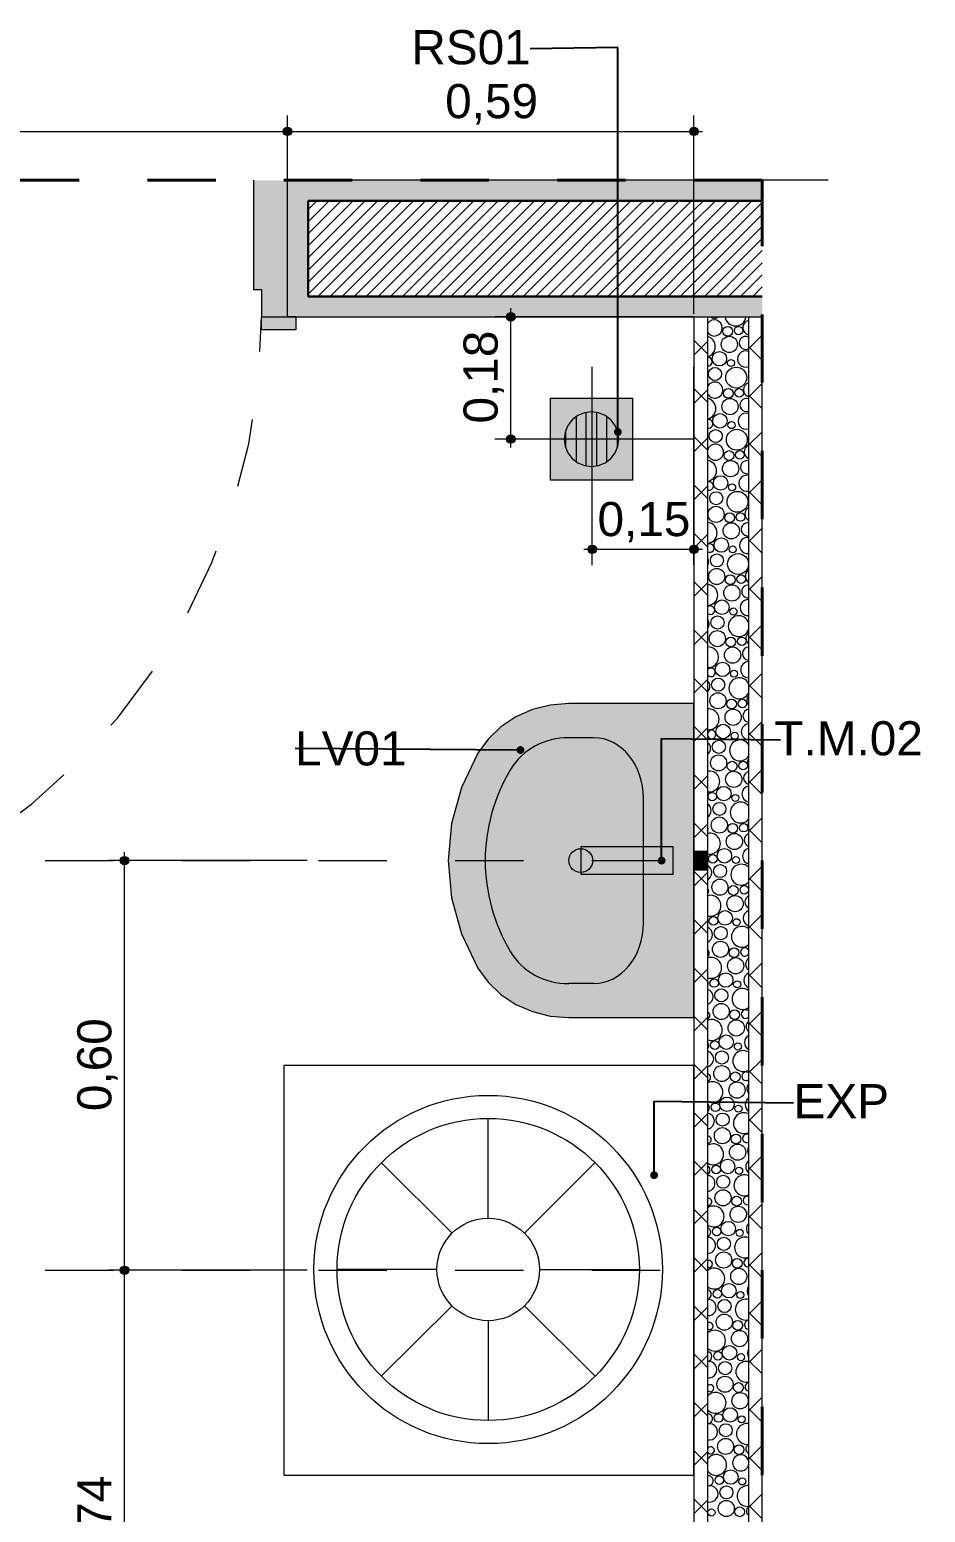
# Model space of a CAD drawing. Header units: metres. Extents: x -1.9 to 95.3, y -2.2 to 2.5.
# Drawn here: x 78.063 to 79.374, y 0.161 to 2.332 of the extents above; entities that cross this region are included whole.
import ezdxf

# ---------------------------------------------------------------- set-up
doc = ezdxf.new("R2010")
doc.units = ezdxf.units.M
doc.header["$MEASUREMENT"] = 0
doc.linetypes.add('Dashed', pattern=[0.035, 0.0225, -0.0125])
for name, color, linetype, lineweight in [('0_Caneta_No__1', 7, 'Continuous', 40), ('NOTAS-DETALHAMENTO.EXEC_Caneta_No__1', 7, 'Continuous', 40), ('NOTAS-DETALHAMENTO.EXEC_Caneta_No__241', 7, 'Continuous', 13), ('PAREDE CONSTRUIR_Caneta_No__241', 7, 'Continuous', 13), ('PAREDE CONSTRUIR_Caneta_No__255', 255, 'Continuous', 0), ('PAREDE CONSTRUIR_Caneta_No__3', 7, 'Continuous', 30), ('PAREDE CONSTRUIR_Caneta_No__83', 84, 'Continuous', 0), ('PAREDE CONSTRUIR_Caneta_No__91', 255, 'Continuous', 0)]:
    doc.layers.add(name, color=color, linetype=linetype, lineweight=lineweight)
for name, color, linetype, lineweight, true_color in [('0_Caneta_No__167', 7, 'Continuous', 0, 0x0035d5), ('0_Caneta_No__25', 7, 'Continuous', 13, 0x982312), ('EIXO HIDRÁULICO - Executivo.EXEC_Caneta_No__167', 7, 'Continuous', 0, 0x0035d5), ('LOUCAS-METAIS.ARQ_Caneta_No__13', 7, 'Continuous', 0, 0xaaaaaa), ('LOUCAS-METAIS.ARQ_Caneta_No__18', 7, 'Continuous', 0, 0xdfdfdf), ('LOUCAS-METAIS.ARQ_Caneta_No__96', 7, 'Continuous', 0, 0xb6b6b6), ('PAREDE CONSTRUIR_Caneta_No__9', 7, 'Continuous', 9, 0x020202), ('PAREDE CONSTRUIR_Caneta_No__96', 7, 'Continuous', 0, 0xb6b6b6), ('PAREDE CONSTRUIR_Caneta_No__97', 7, 'Continuous', 13, 0x6b6b6b), ('RALO_Caneta_No__19', 7, 'Continuous', 0, 0xe9e9e9), ('RALO_Caneta_No__96', 7, 'Continuous', 0, 0xb6b6b6)]:
    doc.layers.add(name, color=color, linetype=linetype, lineweight=lineweight, true_color=true_color)
doc.styles.add('GENERATED_STYLE_1', font='arial.ttf')
doc.dimstyles.new('GENERATED_STYLE__1', dxfattribs={"dimtxt": 0.05, "dimasz": 0.02375, "dimexe": 0.18, "dimexo": 0.267183, "dimgap": 0, "dimtad": 1, "dimtih": 1, "dimtoh": 1, "dimzin": 0, "dimdsep": 46, "dimtxsty": 'GENERATED_STYLE_1', "dimblk": 'ARROWHEAD_11', "dimblk1": 'ARROWHEAD_11', "dimblk2": 'ARROWHEAD_11', "dimcen": 0.09, "dimclrd": 256, "dimclre": 256, "dimclrt": 256, "dimadec": 0, "dimazin": 0, "dimtfac": 1, "dimtdec": 4, "dimtmove": 0, "dimatfit": 3, "dimfxl": 0, "dimtolj": 1, "dimtzin": 0, "dimarcsym": 0})
doc.dimstyles.new('GENERATED_STYLE__2', dxfattribs={"dimtxt": 0.05, "dimasz": 0.02375, "dimexe": 0.18, "dimexo": 0.267183, "dimgap": 0, "dimtad": 1, "dimzin": 0, "dimdsep": 46, "dimtxsty": 'GENERATED_STYLE_1', "dimblk": 'ARROWHEAD_11', "dimblk1": 'ARROWHEAD_11', "dimblk2": 'ARROWHEAD_11', "dimcen": 0.09, "dimclrd": 256, "dimclre": 256, "dimclrt": 256, "dimadec": 0, "dimazin": 0, "dimtfac": 1, "dimtdec": 4, "dimtmove": 0, "dimatfit": 3, "dimfxl": 0, "dimtolj": 1, "dimtzin": 0, "dimarcsym": 0})
doc.dimstyles.new('GENERATED_STYLE__3', dxfattribs={"dimtxt": 0.05, "dimasz": 0.02375, "dimexe": 0.18, "dimexo": 0.267183, "dimgap": 0, "dimtad": 1, "dimzin": 0, "dimdsep": 46, "dimtxsty": 'GENERATED_STYLE_1', "dimblk": 'ARROWHEAD_11', "dimblk1": 'ARROWHEAD_11', "dimblk2": 'ARROWHEAD_11', "dimcen": 0.09, "dimclrd": 256, "dimclre": 256, "dimclrt": 256, "dimadec": 0, "dimazin": 0, "dimtfac": 1, "dimtdec": 4, "dimtmove": 0, "dimatfit": 3, "dimfxl": 0, "dimtolj": 1, "dimtzin": 0, "dimarcsym": 0})
doc.dimstyles.new('GENERATED_STYLE__6', dxfattribs={"dimtxt": 0.18, "dimasz": 0.0228, "dimexe": 0.18, "dimexo": 0.0625, "dimgap": 0, "dimtad": 0, "dimtih": 1, "dimtoh": 1, "dimdec": 4, "dimzin": 0, "dimdsep": 46, "dimcen": 0.09, "dimadec": 0, "dimazin": 0, "dimtfac": 1, "dimtdec": 4, "dimtmove": 0, "dimatfit": 3, "dimldrblk": 'ARROWHEAD_11', "dimfxl": 0, "dimtolj": 1, "dimtzin": 0, "dimarcsym": 0})
pattern_1 = [(45, (78.1621, 0.06339), (-0.0353553, 0.0353553), []), (135, (78.1621, 0.06339), (0.0353553, 0.0353553), [])]
pattern_2 = [(45, (78.162099, 0.063391), (-0.008838835, 0.008838835), [])]

# ---------------------------------------------------------------- blocks, each defined once
blk = doc.blocks.new('*X272', base_point=(78.1621, 0.0634))
at = {"layer": 'PAREDE CONSTRUIR_Caneta_No__96', "color": 253, "linetype": 'Continuous', "lineweight": 0, "true_color": 0xb6b6b6}
for centre, radius in [((79.0844, 1.8905), 0.00715), ((79.1004, 1.8914), 0.00627), ((79.0868, 1.8712), 0.0119), ((79.0722, 1.8503), 0.0106), ((79.0891, 1.844), 0.00517), ((79.0658, 1.8279), 0.00959), ((79.0969, 1.8226), 0.0153), ((79.0853, 1.7995), 0.00715), ((79.1013, 1.8004), 0.00627), ((79.0878, 1.7802), 0.0119), ((79.0731, 1.7593), 0.0106), ((79.0668, 1.7369), 0.00959), ((79.0978, 1.7316), 0.0153), ((79.09, 1.753), 0.00517), ((79.0863, 1.7085), 0.00715), ((79.1022, 1.7094), 0.00627), ((79.0887, 1.6892), 0.0119), ((79.0741, 1.6683), 0.0106), ((79.0677, 1.6459), 0.00959), ((79.0987, 1.6406), 0.0153), ((79.0909, 1.662), 0.00517), ((79.0674, 1.6223), 0.0118), ((79.0896, 1.5982), 0.0119), ((79.0872, 1.6175), 0.00715), ((79.1032, 1.6184), 0.00627), ((79.075, 1.5773), 0.0106), ((79.0686, 1.5549), 0.00959), ((79.0996, 1.5496), 0.0153), ((79.0918, 1.571), 0.00517), ((79.0684, 1.5313), 0.0118), ((79.0881, 1.5265), 0.00715), ((79.1041, 1.5274), 0.00627), ((79.0905, 1.5072), 0.0119), ((79.0759, 1.4863), 0.0106), ((79.0928, 1.48), 0.00517), ((79.0695, 1.4639), 0.00959), ((79.0693, 1.4403), 0.0118), ((79.089, 1.4355), 0.00715), ((79.105, 1.4364), 0.00627), ((79.0915, 1.4162), 0.0119), ((79.0768, 1.3953), 0.0106), ((79.0937, 1.389), 0.00517), ((79.0705, 1.3729), 0.00959), ((79.0702, 1.3493), 0.0118), ((79.09, 1.3445), 0.00715), ((79.1059, 1.3454), 0.00627), ((79.0924, 1.3252), 0.0119), ((79.0778, 1.3043), 0.0106), ((79.0946, 1.298), 0.00517), ((79.0714, 1.2819), 0.00959), ((79.0711, 1.2583), 0.0118), ((79.0909, 1.2535), 0.00715), ((79.1069, 1.2544), 0.00627), ((79.0933, 1.2342), 0.0119), ((79.0787, 1.2133), 0.0106), ((79.0619, 1.2089), 0.00627), ((79.0723, 1.1909), 0.00959), ((79.0955, 1.207), 0.00517), ((79.0721, 1.1673), 0.0118), ((79.0942, 1.1432), 0.0119), ((79.0918, 1.1625), 0.00715), ((79.1078, 1.1634), 0.00627), ((79.0796, 1.1223), 0.0106), ((79.0628, 1.1179), 0.00627), ((79.0733, 1.0999), 0.00959), ((79.0965, 1.116), 0.00517), ((79.073, 1.0763), 0.0118), ((79.0952, 1.0522), 0.0119), ((79.0928, 1.0715), 0.00715), ((79.1087, 1.0724), 0.00627), ((79.0637, 1.0269), 0.00627), ((79.0806, 1.0313), 0.0106), ((79.0974, 1.025), 0.00517), ((79.0742, 1.0089), 0.00959), ((79.0739, 0.9853), 0.0118), ((79.0937, 0.9805), 0.00715), ((79.0961, 0.9612), 0.0119), ((79.0646, 0.9359), 0.00627), ((79.0815, 0.9403), 0.0106), ((79.0983, 0.934), 0.00517), ((79.0751, 0.9179), 0.00959), ((79.0749, 0.8943), 0.0118), ((79.0946, 0.8895), 0.00715), ((79.097, 0.8702), 0.0119), ((79.0656, 0.8449), 0.00627), ((79.0824, 0.8493), 0.0106), ((79.0993, 0.843), 0.00517), ((79.076, 0.8269), 0.00959), ((79.0758, 0.8033), 0.0118), ((79.0955, 0.7985), 0.00715), ((79.098, 0.7792), 0.0119), ((79.0665, 0.7539), 0.00627), ((79.0833, 0.7583), 0.0106), ((79.077, 0.7359), 0.00959), ((79.1002, 0.752), 0.00517), ((79.0767, 0.7123), 0.0118), ((79.0989, 0.6882), 0.0119), ((79.0965, 0.7075), 0.00715), ((79.0843, 0.6673), 0.0106), ((79.0674, 0.6629), 0.00627), ((79.0779, 0.6449), 0.00959), ((79.1011, 0.661), 0.00517), ((79.0776, 0.6213), 0.0118), ((79.0998, 0.5972), 0.0119), ((79.0974, 0.6165), 0.00715), ((79.0852, 0.5763), 0.0106), ((79.0683, 0.5719), 0.00627), ((79.102, 0.57), 0.00517), ((79.0788, 0.5539), 0.00959), ((79.0786, 0.5303), 0.0118), ((79.0983, 0.5255), 0.00715), ((79.1007, 0.5062), 0.0119), ((79.0693, 0.4809), 0.00627), ((79.0861, 0.4853), 0.0106), ((79.103, 0.479), 0.00517), ((79.0797, 0.4629), 0.00959), ((79.0795, 0.4393), 0.0118), ((79.0992, 0.4345), 0.00715), ((79.1017, 0.4152), 0.0119), ((79.0702, 0.3899), 0.00627), ((79.087, 0.3944), 0.0106), ((79.1039, 0.388), 0.00517), ((79.0807, 0.3719), 0.00959), ((79.0804, 0.3483), 0.0118), ((79.1002, 0.3435), 0.00715), ((79.1026, 0.3242), 0.0119), ((79.0711, 0.2989), 0.00627), ((79.088, 0.3034), 0.0106), ((79.0816, 0.2809), 0.00959), ((79.1048, 0.297), 0.00517), ((79.0813, 0.2573), 0.0118), ((79.1011, 0.2525), 0.00715), ((79.0889, 0.2124), 0.0106), ((79.0721, 0.2079), 0.00627), ((79.0825, 0.1899), 0.00959), ((79.1057, 0.206), 0.00517), ((79.0823, 0.1663), 0.0118), ((79.0607, 0.1605), 0.00517), ((79.102, 0.1615), 0.00715)]:
    blk.add_circle(centre, radius, dxfattribs=at)
for centre, radius, start, end in [((79.0649, 1.9189), 0.00959, 228.9329, 311.0671), ((79.0959, 1.9135), 0.0153, 187.1716, 352.8284), ((79.0647, 1.8953), 0.0118, 215.6187, 144.3813), ((79.1172, 1.8958), 0.0106, 101.7824, 258.2176), ((79.0509, 1.868), 0.0153, 285.5542, 74.4458), ((79.1108, 1.8734), 0.00959, 63.9978, 296.0021), ((79.0554, 1.8459), 0.00627, 266.9923, 93.0077), ((79.1106, 1.8498), 0.0118, 67.8535, 292.1465), ((79.0656, 1.8043), 0.0118, 206.9652, 153.0348), ((79.1181, 1.8048), 0.0106, 106.9376, 253.0624), ((79.0519, 1.7771), 0.0153, 281.9805, 78.0195), ((79.1118, 1.7824), 0.00959, 70.0172, 289.9828), ((79.0563, 1.7549), 0.00627, 258.443, 101.5569), ((79.1115, 1.7588), 0.0118, 72.6262, 287.3738), ((79.0665, 1.7133), 0.0118, 194.1512, 165.8488), ((79.1191, 1.7138), 0.0106, 112.2386, 247.7614), ((79.0528, 1.6861), 0.0153, 278.4536, 81.5464), ((79.1127, 1.6914), 0.00959, 75.8139, 284.1861), ((79.1124, 1.6678), 0.0118, 77.2773, 282.7226), ((79.0572, 1.6639), 0.00627, 249.6219, 110.3781), ((79.12, 1.6228), 0.0106, 117.7489, 242.251), ((79.0537, 1.5951), 0.0153, 274.9587, 85.0413), ((79.1136, 1.6004), 0.00959, 81.4655, 278.5345), ((79.1134, 1.5768), 0.0118, 81.8445, 278.1555), ((79.0582, 1.5729), 0.00627, 240.2586, 119.7413), ((79.0446, 1.5527), 0.0119, 331.0041, 28.9959), ((79.1209, 1.5318), 0.0106, 123.5547, 236.4453), ((79.0546, 1.5041), 0.0153, 271.4823, 88.5177), ((79.1145, 1.5094), 0.00959, 87.0343, 272.9657), ((79.0591, 1.4819), 0.00627, 229.9125, 130.0875), ((79.1143, 1.4858), 0.0118, 86.3599, 273.64), ((79.0455, 1.4617), 0.0119, 322.8384, 37.1616), ((79.1006, 1.4586), 0.0153, 19.0059, 340.9941), ((79.1218, 1.4408), 0.0106, 129.7819, 230.2181), ((79.0556, 1.4131), 0.0153, 268.0112, 91.9887), ((79.1155, 1.4184), 0.00959, 92.5751, 267.4249), ((79.06, 1.3909), 0.00627, 217.6433, 142.3567), ((79.1152, 1.3948), 0.0118, 90.8528, 269.1472), ((79.0465, 1.3707), 0.0119, 315.9897, 44.0103), ((79.1015, 1.3676), 0.0153, 27.759, 332.241), ((79.1228, 1.3498), 0.0106, 136.6356, 223.3644), ((79.0565, 1.3221), 0.0153, 264.5329, 95.4671), ((79.1164, 1.3274), 0.00959, 98.1402, 261.8598), ((79.0609, 1.2999), 0.00627, 199.9987, 160.0013), ((79.1161, 1.3038), 0.0118, 95.3509, 264.6491), ((79.0474, 1.2797), 0.0119, 309.9034, 50.0966), ((79.1024, 1.2766), 0.0153, 34.478, 325.522), ((79.1237, 1.2588), 0.0106, 144.5019, 215.498), ((79.0574, 1.2311), 0.0153, 261.0342, 98.9658), ((79.1173, 1.2364), 0.00959, 103.784, 256.216), ((79.1171, 1.2128), 0.0118, 99.8824, 260.1175), ((79.0483, 1.1887), 0.0119, 304.3173, 55.6827), ((79.1034, 1.1856), 0.0153, 40.202, 319.798), ((79.0505, 1.1615), 0.00517, 330.4337, 29.5663), ((79.0584, 1.1401), 0.0153, 257.5014, 102.4985), ((79.1183, 1.1454), 0.00959, 109.5682, 250.4318), ((79.1246, 1.1678), 0.0106, 154.3254, 205.6745), ((79.118, 1.1218), 0.0118, 104.4774, 255.5225), ((79.0492, 1.0977), 0.0119, 299.0817, 60.9183), ((79.1043, 1.0946), 0.0153, 45.3155, 314.6845), ((79.0515, 1.0705), 0.00517, 313.6669, 46.3331), ((79.0593, 1.0491), 0.0153, 253.9196, 106.0804), ((79.1256, 1.0768), 0.0106, 171.2659, 188.7341), ((79.1192, 1.0544), 0.00959, 115.5689, 244.4311), ((79.1189, 1.0308), 0.0118, 109.1699, 250.8301), ((79.0502, 1.0067), 0.0119, 294.1004, 65.8996), ((79.1052, 1.0036), 0.0153, 50.0116, 309.9884), ((79.0524, 0.9795), 0.00517, 300.74, 59.26), ((79.1096, 0.9814), 0.00627, 30.4855, 329.5144), ((79.0602, 0.9581), 0.0153, 250.2719, 109.728), ((79.1201, 0.9634), 0.00959, 121.8881, 238.1119), ((79.0487, 0.935), 0.00715, 332.8337, 27.1663), ((79.1199, 0.9398), 0.0118, 114.0004, 245.9996), ((79.0511, 0.9157), 0.0119, 289.3062, 70.6938), ((79.1061, 0.9126), 0.0153, 54.4043, 305.5957), ((79.0533, 0.8885), 0.00517, 289.3794, 70.6205), ((79.1106, 0.8904), 0.00627, 44.4481, 315.5519), ((79.0611, 0.8671), 0.0153, 246.5389, 113.4611), ((79.121, 0.8724), 0.00959, 128.677, 231.323), ((79.0496, 0.844), 0.00715, 319.4636, 40.5364), ((79.1208, 0.8488), 0.0118, 119.02, 240.98), ((79.052, 0.8247), 0.0119, 284.649, 75.351), ((79.1071, 0.8216), 0.0153, 58.5677, 301.4323), ((79.1115, 0.7994), 0.00627, 55.5273, 304.4727), ((79.0543, 0.7975), 0.00517, 278.7719, 81.228), ((79.0621, 0.7761), 0.0153, 242.6969, 117.3031), ((79.122, 0.7814), 0.00959, 136.1864, 223.8136), ((79.1217, 0.7578), 0.0118, 124.2972, 235.7027), ((79.0505, 0.753), 0.00715, 309.0723, 50.9276), ((79.053, 0.7337), 0.0119, 280.089, 79.911), ((79.108, 0.7306), 0.0153, 62.5535, 297.4465), ((79.0552, 0.7065), 0.00517, 268.4632, 91.5368), ((79.063, 0.6851), 0.0153, 238.7168, 121.2831), ((79.1124, 0.7084), 0.00627, 65.2826, 294.7173), ((79.1229, 0.6904), 0.00959, 144.9112, 215.0887), ((79.1226, 0.6668), 0.0118, 129.9305, 230.0695), ((79.0515, 0.662), 0.00715, 300.0403, 59.9597), ((79.0539, 0.6427), 0.0119, 275.5928, 84.4072), ((79.1089, 0.6396), 0.0153, 66.4, 293.6), ((79.0561, 0.6155), 0.00517, 258.1038, 101.8962), ((79.0639, 0.5941), 0.0153, 234.5608, 125.4392), ((79.1133, 0.6174), 0.00627, 74.3196, 285.6803), ((79.1238, 0.5994), 0.00959, 156.1957, 203.8043), ((79.0524, 0.571), 0.00715, 291.7722, 68.2278), ((79.1236, 0.5758), 0.0118, 136.0735, 223.9265), ((79.0548, 0.5517), 0.0119, 271.131, 88.869), ((79.1098, 0.5486), 0.0153, 70.1366, 289.8634), ((79.057, 0.5245), 0.00517, 247.3277, 112.6723), ((79.1143, 0.5264), 0.00627, 82.9694, 277.0306), ((79.0648, 0.5031), 0.0153, 230.1777, 129.8223), ((79.0533, 0.48), 0.00715, 283.9588, 76.0411), ((79.1245, 0.4848), 0.0118, 142.9968, 217.0032), ((79.0557, 0.4607), 0.0119, 266.6761, 93.3239), ((79.1108, 0.4576), 0.0153, 73.787, 286.213), ((79.058, 0.4335), 0.00517, 235.6129, 124.3871), ((79.1152, 0.4354), 0.00627, 91.4596, 268.5403), ((79.0658, 0.4121), 0.0153, 225.4943, 134.5056), ((79.0542, 0.389), 0.00715, 276.4037, 83.5963), ((79.1254, 0.3938), 0.0118, 151.2794, 208.7206), ((79.0567, 0.3697), 0.0119, 262.2008, 97.7991), ((79.1117, 0.3666), 0.0153, 77.371, 282.629), ((79.0589, 0.3425), 0.00517, 221.918, 138.082), ((79.1161, 0.3444), 0.00627, 99.9823, 260.0177), ((79.0667, 0.3211), 0.0153, 220.3989, 139.6011), ((79.0552, 0.298), 0.00715, 268.9595, 91.0405), ((79.0576, 0.2787), 0.0119, 257.6771, 102.3229), ((79.1126, 0.2756), 0.0153, 80.9053, 279.0947), ((79.0598, 0.2515), 0.00517, 202.5683, 157.4317), ((79.0676, 0.2301), 0.0153, 214.7023, 145.2977), ((79.1035, 0.2332), 0.0119, 14.8582, 345.1418), ((79.1171, 0.2534), 0.00627, 108.7365, 251.2635), ((79.0561, 0.207), 0.00715, 261.4976, 98.5024), ((79.0585, 0.1877), 0.0119, 253.0738, 106.9262), ((79.1136, 0.1846), 0.0153, 84.405, 275.595), ((79.118, 0.1624), 0.00627, 117.9751, 242.0249)]:
    blk.add_arc(centre, radius, start, end, dxfattribs=at)
blk = doc.blocks.new('*D274', base_point=(78.1621, 0.0634))
at = {"layer": '0_Caneta_No__167', "linetype": 'Continuous', "lineweight": 0, "true_color": 0x0035d5}
for points in [[(78.1955, 0.5152), (78.196, 0.5128), (78.1973, 0.5107), (78.1993, 0.5094), (78.2017, 0.5089), (78.2041, 0.5094), (78.2062, 0.5107), (78.2075, 0.5128), (78.208, 0.5152), (78.2075, 0.5175), (78.2062, 0.5196), (78.2041, 0.5209), (78.2017, 0.5214), (78.1993, 0.5209), (78.1973, 0.5196), (78.196, 0.5175)], [(78.1955, -0.2248), (78.196, -0.2272), (78.1973, -0.2293), (78.1993, -0.2306), (78.2017, -0.2311), (78.2041, -0.2306), (78.2062, -0.2293), (78.2075, -0.2272), (78.208, -0.2248), (78.2075, -0.2225), (78.2062, -0.2204), (78.2041, -0.2191), (78.2017, -0.2186), (78.1993, -0.2191), (78.1973, -0.2204), (78.196, -0.2225)]]:
    blk.add_hatch(color=162, dxfattribs=at).paths.add_polyline_path(points)
at = {"layer": '0_Caneta_No__167', "color": 162, "linetype": 'Continuous', "lineweight": 0, "true_color": 0x0035d5}
for p, q in [((78.1955, 0.5152), (78.1783, 0.5152)), ((78.2017, -0.2186), (78.2017, 0.5089)), ((78.4689, 0.5152), (78.208, 0.5152)), ((78.1955, -0.2248), (78.1783, -0.2248)), ((78.4689, -0.2248), (78.208, -0.2248))]:
    blk.add_line(p, q, dxfattribs=at)
for centre in [(78.2017, 0.5152), (78.2017, -0.2248)]:
    blk.add_circle(centre, 0.00625, dxfattribs=at)
at = {"layer": '0_Caneta_No__167', "color": 162, "lineweight": 0, "true_color": 0x0035d5, "insert": (78.1917, 0.0784), "char_height": 0.05, "attachment_point": 7, "rotation": 90, "style": 'GENERATED_STYLE_1'}
blk.add_mtext('\\A1;{\\pql;\\fArial|b0|i0|c0|p0;\\W1.000000;0,74}', dxfattribs=at)
blk = doc.blocks.new('ARROWHEAD_11')
at = {"color": 0, "linetype": 'Continuous', "lineweight": 0}
blk.add_line((0, 0), (-1, 0), dxfattribs=at)
at = {"color": 0, "linetype": 'Continuous', "lineweight": 0, "const_width": 0.25, "flags": 128}
blk.add_lwpolyline([(-0.125, 0, 1), (0.125, 0, 1)], format="xyb", close=True, dxfattribs=at)
blk = doc.blocks.new('*D275', base_point=(78.1621, 0.0634))
at = {"layer": '0_Caneta_No__167', "linetype": 'Continuous', "lineweight": 0, "true_color": 0x0035d5}
for points in [[(78.1955, 1.1152), (78.196, 1.1128), (78.1973, 1.1107), (78.1993, 1.1094), (78.2017, 1.1089), (78.2041, 1.1094), (78.2062, 1.1107), (78.2075, 1.1128), (78.208, 1.1152), (78.2075, 1.1175), (78.2062, 1.1196), (78.2041, 1.1209), (78.2017, 1.1214), (78.1993, 1.1209), (78.1973, 1.1196), (78.196, 1.1175)], [(78.1955, 0.5152), (78.196, 0.5128), (78.1973, 0.5107), (78.1993, 0.5094), (78.2017, 0.5089), (78.2041, 0.5094), (78.2062, 0.5107), (78.2075, 0.5128), (78.208, 0.5152), (78.2075, 0.5175), (78.2062, 0.5196), (78.2041, 0.5209), (78.2017, 0.5214), (78.1993, 0.5209), (78.1973, 0.5196), (78.196, 0.5175)]]:
    blk.add_hatch(color=162, dxfattribs=at).paths.add_polyline_path(points)
at = {"layer": '0_Caneta_No__167', "color": 162, "linetype": 'Continuous', "lineweight": 0, "true_color": 0x0035d5}
for p, q in [((78.1955, 1.1152), (78.1783, 1.1152)), ((78.2017, 1.1214), (78.2017, 1.1277)), ((78.2017, 0.5214), (78.2017, 1.1089)), ((78.4689, 1.1152), (78.208, 1.1152)), ((78.1955, 0.5152), (78.1783, 0.5152)), ((78.4689, 0.5152), (78.208, 0.5152))]:
    blk.add_line(p, q, dxfattribs=at)
for centre in [(78.2017, 1.1152), (78.2017, 0.5152)]:
    blk.add_circle(centre, 0.00625, dxfattribs=at)
at = {"layer": '0_Caneta_No__167', "color": 162, "lineweight": 0, "true_color": 0x0035d5, "insert": (78.1917, 0.7484), "char_height": 0.05, "attachment_point": 7, "rotation": 90, "style": 'GENERATED_STYLE_1'}
blk.add_mtext('\\A1;{\\pql;\\fArial|b0|i0|c0|p0;\\W1.000000;0,60}', dxfattribs=at)
blk = doc.blocks.new('*D276', base_point=(78.1621, 0.0634))
at = {"layer": '0_Caneta_No__25', "linetype": 'Continuous', "lineweight": 13, "true_color": 0x982312}
for points in [[(78.8799, 1.5711), (78.8804, 1.5687), (78.8818, 1.5667), (78.8838, 1.5654), (78.8862, 1.5649), (78.8886, 1.5654), (78.8906, 1.5667), (78.8919, 1.5687), (78.8924, 1.5711), (78.8919, 1.5735), (78.8906, 1.5756), (78.8886, 1.5769), (78.8862, 1.5774), (78.8838, 1.5769), (78.8818, 1.5756), (78.8804, 1.5735)], [(79.0288, 1.5711), (79.0293, 1.5687), (79.0306, 1.5667), (79.0327, 1.5654), (79.035, 1.5649), (79.0374, 1.5654), (79.0395, 1.5667), (79.0408, 1.5687), (79.0413, 1.5711), (79.0408, 1.5735), (79.0395, 1.5756), (79.0374, 1.5769), (79.035, 1.5774), (79.0327, 1.5769), (79.0306, 1.5756), (79.0293, 1.5735)]]:
    blk.add_hatch(color=24, dxfattribs=at).paths.add_polyline_path(points)
at = {"layer": '0_Caneta_No__25', "color": 24, "linetype": 'Continuous', "lineweight": 13, "true_color": 0x982312}
for p, q in [((78.8862, 1.5774), (78.8862, 1.8383)), ((79.035, 1.5774), (79.035, 1.8383)), ((78.8737, 1.5711), (78.8799, 1.5711)), ((78.8862, 1.5477), (78.8862, 1.5649)), ((78.8924, 1.5711), (79.0288, 1.5711)), ((79.035, 1.5477), (79.035, 1.5649)), ((79.0413, 1.5711), (79.0475, 1.5711))]:
    blk.add_line(p, q, dxfattribs=at)
for centre in [(78.8862, 1.5711), (79.035, 1.5711)]:
    blk.add_circle(centre, 0.00625, dxfattribs=at)
at = {"layer": '0_Caneta_No__25', "color": 24, "lineweight": 13, "true_color": 0x982312, "insert": (78.8939, 1.5811), "char_height": 0.05, "attachment_point": 7, "style": 'GENERATED_STYLE_1'}
blk.add_mtext('\\A1;{\\pql;\\fArial|b0|i0|c0|p0;\\W1.000000;0,15}', dxfattribs=at)
blk = doc.blocks.new('*D277', base_point=(78.1621, 0.0634))
at = {"layer": '0_Caneta_No__25', "linetype": 'Continuous', "lineweight": 13, "true_color": 0x982312}
for points in [[(78.7607, 1.9116), (78.7612, 1.9092), (78.7626, 1.9072), (78.7646, 1.9059), (78.767, 1.9054), (78.7694, 1.9059), (78.7714, 1.9072), (78.7728, 1.9092), (78.7732, 1.9116), (78.7728, 1.914), (78.7714, 1.9161), (78.7694, 1.9174), (78.767, 1.9179), (78.7646, 1.9174), (78.7626, 1.9161), (78.7612, 1.914)], [(78.7607, 1.7326), (78.7612, 1.7302), (78.7626, 1.7282), (78.7646, 1.7268), (78.767, 1.7263), (78.7694, 1.7268), (78.7714, 1.7282), (78.7728, 1.7302), (78.7732, 1.7326), (78.7728, 1.735), (78.7714, 1.737), (78.7694, 1.7384), (78.767, 1.7388), (78.7646, 1.7384), (78.7626, 1.737), (78.7612, 1.735)]]:
    blk.add_hatch(color=24, dxfattribs=at).paths.add_polyline_path(points)
at = {"layer": '0_Caneta_No__25', "color": 24, "linetype": 'Continuous', "lineweight": 13, "true_color": 0x982312}
for p, q in [((78.7607, 1.9116), (78.7436, 1.9116)), ((78.767, 1.9179), (78.767, 1.9241)), ((79.0342, 1.9116), (78.7732, 1.9116)), ((78.767, 1.7388), (78.767, 1.9054)), ((78.7607, 1.7326), (78.7436, 1.7326)), ((78.767, 1.7201), (78.767, 1.7263)), ((79.0342, 1.7326), (78.7732, 1.7326))]:
    blk.add_line(p, q, dxfattribs=at)
for centre in [(78.767, 1.9116), (78.767, 1.7326)]:
    blk.add_circle(centre, 0.00625, dxfattribs=at)
at = {"layer": '0_Caneta_No__25', "color": 24, "lineweight": 13, "true_color": 0x982312, "insert": (78.757, 1.7554), "char_height": 0.05, "attachment_point": 7, "rotation": 90, "style": 'GENERATED_STYLE_1'}
blk.add_mtext('\\A1;{\\pql;\\fArial|b0|i0|c0|p0;\\W1.000000;0,18}', dxfattribs=at)
blk = doc.blocks.new('*D284', base_point=(78.1621, 0.0634))
at = {"layer": '0_Caneta_No__25', "linetype": 'Continuous', "lineweight": 13, "true_color": 0x982312}
for points in [[(77.434, 2.1832), (77.4345, 2.1808), (77.4358, 2.1787), (77.4378, 2.1774), (77.4402, 2.1769), (77.4426, 2.1774), (77.4447, 2.1787), (77.446, 2.1808), (77.4465, 2.1832), (77.446, 2.1856), (77.4447, 2.1876), (77.4426, 2.1889), (77.4402, 2.1894), (77.4378, 2.1889), (77.4358, 2.1876), (77.4345, 2.1856)], [(78.434, 2.1832), (78.4345, 2.1808), (78.4358, 2.1787), (78.4378, 2.1774), (78.4402, 2.1769), (78.4426, 2.1774), (78.4447, 2.1787), (78.446, 2.1808), (78.4465, 2.1832), (78.446, 2.1856), (78.4447, 2.1876), (78.4426, 2.1889), (78.4402, 2.1894), (78.4378, 2.1889), (78.4358, 2.1876), (78.4345, 2.1856)]]:
    blk.add_hatch(color=24, dxfattribs=at).paths.add_polyline_path(points)
at = {"layer": '0_Caneta_No__25', "color": 24, "linetype": 'Continuous', "lineweight": 13, "true_color": 0x982312}
for p, q in [((77.4402, 2.1894), (77.4402, 2.2066)), ((78.4402, 2.1894), (78.4402, 2.2066)), ((77.4402, 1.916), (77.4402, 2.1769)), ((77.4465, 2.1832), (78.434, 2.1832)), ((78.4402, 1.916), (78.4402, 2.1769))]:
    blk.add_line(p, q, dxfattribs=at)
for centre in [(77.4402, 2.1832), (78.4402, 2.1832)]:
    blk.add_circle(centre, 0.00625, dxfattribs=at)
at = {"layer": '0_Caneta_No__25', "color": 24, "lineweight": 13, "true_color": 0x982312, "insert": (77.8735, 2.1932), "char_height": 0.05, "attachment_point": 7, "style": 'GENERATED_STYLE_1'}
blk.add_mtext('\\A1;{\\pql;\\fArial|b0|i0|c0|p0;\\W1.000000;1,00}', dxfattribs=at)
blk = doc.blocks.new('*D285', base_point=(78.1621, 0.0634))
at = {"layer": '0_Caneta_No__25', "linetype": 'Continuous', "lineweight": 13, "true_color": 0x982312}
for points in [[(78.434, 2.1832), (78.4345, 2.1808), (78.4358, 2.1787), (78.4378, 2.1774), (78.4402, 2.1769), (78.4426, 2.1774), (78.4447, 2.1787), (78.446, 2.1808), (78.4465, 2.1832), (78.446, 2.1856), (78.4447, 2.1876), (78.4426, 2.1889), (78.4402, 2.1894), (78.4378, 2.1889), (78.4358, 2.1876), (78.4345, 2.1856)], [(79.0288, 2.1832), (79.0293, 2.1808), (79.0306, 2.1787), (79.0327, 2.1774), (79.035, 2.1769), (79.0374, 2.1774), (79.0395, 2.1787), (79.0408, 2.1808), (79.0413, 2.1832), (79.0408, 2.1856), (79.0395, 2.1876), (79.0374, 2.1889), (79.035, 2.1894), (79.0327, 2.1889), (79.0306, 2.1876), (79.0293, 2.1856)]]:
    blk.add_hatch(color=24, dxfattribs=at).paths.add_polyline_path(points)
at = {"layer": '0_Caneta_No__25', "color": 24, "linetype": 'Continuous', "lineweight": 13, "true_color": 0x982312}
for p, q in [((78.4402, 2.1894), (78.4402, 2.2066)), ((79.035, 2.1894), (79.035, 2.2066)), ((78.4402, 1.916), (78.4402, 2.1769)), ((78.4465, 2.1832), (79.0288, 2.1832)), ((79.035, 1.916), (79.035, 2.1769)), ((79.0413, 2.1832), (79.0475, 2.1832))]:
    blk.add_line(p, q, dxfattribs=at)
for centre in [(78.4402, 2.1832), (79.035, 2.1832)]:
    blk.add_circle(centre, 0.00625, dxfattribs=at)
at = {"layer": '0_Caneta_No__25', "color": 24, "lineweight": 13, "true_color": 0x982312, "insert": (78.6709, 2.1932), "char_height": 0.05, "attachment_point": 7, "style": 'GENERATED_STYLE_1'}
blk.add_mtext('\\A1;{\\pql;\\fArial|b0|i0|c0|p0;\\W1.000000;0,59}', dxfattribs=at)

msp = doc.modelspace()

# ---------------------------------------------------------------- hatches: boundary and pattern name
at = {"layer": 'LOUCAS-METAIS.ARQ_Caneta_No__18', "linetype": 'Continuous', "lineweight": 0, "true_color": 0xdfdfdf}
for points in [[(79.035, 1.3452), (78.8518, 1.3452), (78.8248, 1.3429), (78.7987, 1.3363), (78.7743, 1.3256), (78.7523, 1.311), (78.7336, 1.2931), (78.7186, 1.2725), (78.6946, 1.2225), (78.68, 1.1696), (78.6751, 1.1152), (78.68, 1.0607), (78.6946, 1.0078), (78.7186, 0.9579), (78.7336, 0.9372), (78.7523, 0.9193), (78.7743, 0.9047), (78.7987, 0.894), (78.8248, 0.8874), (78.8518, 0.8852), (79.035, 0.8852)], [(79.035, 1.1287), (79.035, 1.1017), (79.055, 1.1017), (79.055, 1.1287)]]:
    msp.add_hatch(color=254, dxfattribs=at).paths.add_polyline_path(points)
at = {"layer": 'PAREDE CONSTRUIR_Caneta_No__241', "linetype": 'Continuous', "lineweight": 13}
h = msp.add_hatch(dxfattribs=at)
h.set_pattern_fill('common_brick_0015', style=0, pattern_type=2)
h.set_pattern_definition(pattern_2)
h.paths.add_polyline_path([(78.4702, 1.9416), (79.035, 1.9416), (79.035, 2.0816), (78.4702, 2.0816)])
h = msp.add_hatch(dxfattribs=at)
h.set_pattern_fill('common_brick_0015', style=0, pattern_type=2)
h.set_pattern_definition(pattern_2)
h.paths.add_polyline_path([(79.035, 2.0816), (79.035, 1.9416), (79.135, 1.9416), (79.135, 2.0816)])
at = {"layer": 'PAREDE CONSTRUIR_Caneta_No__255', "linetype": 'Continuous', "lineweight": 0}
for points in [[(78.3902, 1.9516), (78.4022, 1.9516), (78.4022, 1.9116), (78.4402, 1.9116), (78.4402, 2.1116), (78.3902, 2.1116)], [(78.4022, 1.9116), (78.4022, 1.8926), (78.4522, 1.8926), (78.4522, 1.9116)]]:
    msp.add_hatch(color=255, dxfattribs=at).paths.add_polyline_path(points)
at = {"layer": 'PAREDE CONSTRUIR_Caneta_No__83', "linetype": 'Continuous', "lineweight": 0}
h = msp.add_hatch(dxfattribs=at)
h.set_pattern_fill('Placomur_0015', color=84, style=0, pattern_type=2)
h.set_pattern_definition(pattern_1)
h.paths.add_polyline_path([(79.035, 1.9116), (79.035, -1.7848), (79.055, -1.7848), (79.055, 1.9116)])
h = msp.add_hatch(dxfattribs=at)
h.set_pattern_fill('Placomur_0015', color=84, style=0, pattern_type=2)
h.set_pattern_definition(pattern_1)
h.paths.add_polyline_path([(79.115, -1.7848), (79.135, -1.7848), (79.135, 1.9116), (79.115, 1.9116)])
at = {"layer": 'PAREDE CONSTRUIR_Caneta_No__91', "linetype": 'Continuous', "lineweight": 0}
for points in [[(79.035, 2.1116), (78.4402, 2.1116), (78.4702, 2.0816), (79.035, 2.0816)], [(78.4402, 2.1116), (78.4402, 1.9416), (78.4702, 1.9416), (78.4702, 2.0816)], [(79.135, 2.1116), (79.035, 2.1116), (79.035, 2.0816), (79.135, 2.0816)], [(79.035, 1.9416), (78.4402, 1.9416), (78.4402, 1.9116), (79.035, 1.9116)], [(79.035, 1.9416), (79.035, 1.9116), (79.135, 1.9116), (79.135, 1.9416)]]:
    msp.add_hatch(color=255, dxfattribs=at).paths.add_polyline_path(points)
at = {"layer": 'RALO_Caneta_No__19', "linetype": 'Continuous', "lineweight": 0, "true_color": 0xe9e9e9}
h = msp.add_hatch(color=254, dxfattribs=at)
h.paths.add_polyline_path([(78.825, 1.7926), (78.825, 1.6726), (78.945, 1.6726), (78.945, 1.7926)])
h.paths.add_polyline_path([(78.885, 1.6926), (78.8747, 1.6939), (78.865, 1.6979), (78.8568, 1.7043), (78.8504, 1.7126), (78.8464, 1.7222), (78.845, 1.7326), (78.8464, 1.7429), (78.8504, 1.7526), (78.8568, 1.7609), (78.865, 1.7672), (78.8747, 1.7712), (78.885, 1.7726), (78.8954, 1.7712), (78.905, 1.7672), (78.9133, 1.7609), (78.9197, 1.7526), (78.9237, 1.7429), (78.925, 1.7326), (78.9237, 1.7222), (78.9197, 1.7126), (78.9133, 1.7043), (78.905, 1.6979), (78.8954, 1.6939)], flags=0)
for points in [[(78.8568, 1.7609), (78.8504, 1.7526), (78.8475, 1.7457), (78.8475, 1.7195), (78.8504, 1.7126), (78.8568, 1.7043), (78.8625, 1.6999), (78.8625, 1.7653)], [(78.8747, 1.7712), (78.865, 1.7672), (78.8625, 1.7653), (78.8625, 1.6999), (78.865, 1.6979), (78.8747, 1.6939), (78.8775, 1.6936), (78.8775, 1.7716)], [(78.8775, 1.7716), (78.8775, 1.6936), (78.885, 1.6926), (78.8925, 1.6936), (78.8925, 1.7716), (78.885, 1.7726)], [(78.8925, 1.7716), (78.8925, 1.6936), (78.8954, 1.6939), (78.905, 1.6979), (78.9075, 1.6999), (78.9075, 1.7653), (78.905, 1.7672), (78.8954, 1.7712)], [(78.9075, 1.7653), (78.9075, 1.6999), (78.9133, 1.7043), (78.9197, 1.7126), (78.9225, 1.7195), (78.9225, 1.7457), (78.9197, 1.7526), (78.9133, 1.7609)], [(78.8475, 1.7457), (78.8464, 1.7429), (78.845, 1.7326), (78.8464, 1.7222), (78.8475, 1.7195)], [(78.9225, 1.7195), (78.9237, 1.7222), (78.925, 1.7326), (78.9237, 1.7429), (78.9225, 1.7457)]]:
    msp.add_hatch(color=254, dxfattribs=at).paths.add_polyline_path(points)

# ---------------------------------------------------------------- linework, layer by layer
at = {"layer": '0_Caneta_No__1', "color": 7, "linetype": 'Dashed', "lineweight": 40}
msp.add_lwpolyline([(79.135, -1.9848), (79.135, 2.1116), (77.2392, 2.1116), (77.2392, -1.9848)], close=True, dxfattribs=at)
at = {"layer": 'EIXO HIDRÁULICO - Executivo.EXEC_Caneta_No__167', "color": 162, "linetype": 'Dashed', "lineweight": 0, "true_color": 0x0035d5}
for p, q in [((78.0856, 1.1152), (79.035, 1.1152)), ((78.0856, 0.5152), (79.035, 0.5152))]:
    msp.add_line(p, q, dxfattribs=at)
at = {"layer": 'LOUCAS-METAIS.ARQ_Caneta_No__13', "color": 253, "linetype": 'Continuous', "lineweight": 0, "true_color": 0xaaaaaa}
for p, q in [((79.035, 0.8151), (78.435, 0.8151)), ((78.435, 0.8151), (78.435, 0.2152)), ((79.035, 0.2152), (79.035, 0.8151)), ((78.7339, 0.5914), (78.7339, 0.7377)), ((78.6809, 0.5695), (78.5774, 0.6729)), ((78.7869, 0.5695), (78.8903, 0.6729)), ((78.6589, 0.5164), (78.5126, 0.5164)), ((78.8089, 0.5164), (78.9551, 0.5164)), ((78.6809, 0.4634), (78.5774, 0.36)), ((78.7869, 0.4634), (78.8903, 0.36)), ((78.7339, 0.4414), (78.7339, 0.2952)), ((78.435, 0.2152), (79.035, 0.2152))]:
    msp.add_line(p, q, dxfattribs=at)
for radius in [0.255, 0.2212, 0.075]:
    msp.add_circle((78.7339, 0.5164), radius, dxfattribs=at)
at = {"layer": 'LOUCAS-METAIS.ARQ_Caneta_No__96', "color": 253, "linetype": 'Continuous', "lineweight": 0, "true_color": 0xb6b6b6}
for p, q in [((78.8884, 1.2952), (78.8518, 1.2952)), ((78.9612, 1.0241), (78.9612, 1.2063)), ((78.8884, 0.9352), (78.8518, 0.9352))]:
    msp.add_line(p, q, dxfattribs=at)
for points in [[(79.035, 1.3452), (78.8518, 1.3452), (78.8248, 1.3429), (78.7987, 1.3363), (78.7743, 1.3256), (78.7523, 1.311), (78.7336, 1.2931), (78.7186, 1.2725), (78.6946, 1.2225), (78.68, 1.1696), (78.6751, 1.1152), (78.68, 1.0607), (78.6946, 1.0078), (78.7186, 0.9579), (78.7336, 0.9372), (78.7523, 0.9193), (78.7743, 0.9047), (78.7987, 0.894), (78.8248, 0.8874), (78.8518, 0.8852), (79.035, 0.8852)], [(78.8696, 1.1352), (78.8696, 1.0952), (79.0046, 1.0952), (79.0046, 1.1352)], [(79.035, 1.1287), (79.035, 1.1017), (79.055, 1.1017), (79.055, 1.1287)]]:
    msp.add_lwpolyline(points, close=True, dxfattribs=at)
msp.add_circle((78.8693, 1.1152), 0.0175, dxfattribs=at)
for centre, major_axis, ratio, start_param, end_param in [((78.8518, 1.2063), (0.097, 0), 0.916667, 1.570796, 2.644618), ((78.8884, 1.2062), (0, 0.089), 0.817717, 4.712389, 6.283185), ((79.035, 1.1152), (0.3055, 0), 0.916667, 2.644618, 3.638567), ((78.8884, 1.0242), (0, 0.089), 0.817717, 3.141593, 4.712389), ((78.8518, 1.024), (0.097, 0), 0.916667, 3.638567, 4.712389)]:
    msp.add_ellipse(centre, major_axis=major_axis, ratio=ratio, start_param=start_param, end_param=end_param, dxfattribs=at)
at = {"layer": 'PAREDE CONSTRUIR_Caneta_No__241', "color": 7, "linetype": 'Continuous', "lineweight": 13}
for p, q in [((78.4402, 2.0816), (78.4402, 2.1116)), ((78.4402, 2.0816), (78.4402, 2.1116)), ((78.4402, 2.0816), (78.4402, 2.1116)), ((78.4402, 2.0816), (78.4402, 2.1116)), ((78.4402, 2.0816), (78.4402, 2.1116)), ((78.4402, 2.0816), (78.4402, 2.1116)), ((78.4402, 1.9416), (78.4402, 2.0816)), ((78.4402, 1.9416), (78.4402, 2.0816)), ((78.4402, 1.9416), (78.4402, 2.0816)), ((78.4402, 1.9416), (78.4402, 2.0816)), ((78.4402, 1.9416), (78.4402, 2.0816)), ((78.4402, 1.9416), (78.4402, 2.0816)), ((78.4402, 1.9116), (78.4402, 1.9416)), ((78.4402, 1.9116), (78.4402, 1.9416)), ((78.4402, 1.9116), (78.4402, 1.9416)), ((78.4522, 1.9116), (78.4402, 1.9116)), ((78.4522, 1.9116), (78.4402, 1.9116)), ((78.4522, 1.9116), (78.4402, 1.9116)), ((79.055, 1.9116), (79.055, -1.7848)), ((79.115, 1.9116), (79.115, -1.7848))]:
    msp.add_line(p, q, dxfattribs=at)
for points in [[(79.035, 2.1116), (78.4402, 2.1116)], [(79.2313, 2.1116), (79.035, 2.1116)], [(78.4402, 1.9116), (79.035, 1.9116)], [(79.035, 1.9116), (79.035, -1.7848)], [(79.035, 1.9116), (79.135, 1.9116)], [(79.135, -1.7848), (79.135, 1.9116)]]:
    msp.add_lwpolyline(points, dxfattribs=at)
at = {"layer": 'PAREDE CONSTRUIR_Caneta_No__3', "color": 7, "linetype": 'Continuous', "lineweight": 30}
for p, q in [((79.035, 2.0816), (78.4702, 2.0816)), ((78.4702, 2.0816), (78.4702, 1.9416)), ((79.135, 2.0816), (79.035, 2.0816)), ((78.4702, 1.9416), (79.035, 1.9416)), ((79.035, 1.9416), (79.135, 1.9416))]:
    msp.add_line(p, q, dxfattribs=at)
at = {"layer": 'PAREDE CONSTRUIR_Caneta_No__9', "color": 18, "linetype": 'Continuous', "lineweight": 9, "true_color": 0x020202}
for p, q in [((78.3902, 2.1116), (78.3902, 1.9516)), ((78.4402, 1.9116), (78.4402, 2.1116)), ((78.3902, 1.9516), (78.4022, 1.9516)), ((78.4022, 1.9516), (78.4022, 1.9116)), ((78.4022, 1.9116), (78.4522, 1.9116)), ((78.4022, 1.8926), (78.4022, 1.9116)), ((78.4022, 1.9116), (78.4402, 1.9116)), ((78.4522, 1.9116), (78.4522, 1.8926)), ((78.4522, 1.8926), (78.4022, 1.8926))]:
    msp.add_line(p, q, dxfattribs=at)
at = {"layer": 'PAREDE CONSTRUIR_Caneta_No__97', "color": 251, "linetype": 'Dashed', "lineweight": 13, "true_color": 0x6b6b6b}
msp.add_arc((77.4782, 1.9116), 0.924, 270, 0, dxfattribs=at)
at = {"layer": 'RALO_Caneta_No__96', "color": 253, "linetype": 'Continuous', "lineweight": 0, "true_color": 0xb6b6b6}
for p, q in [((78.825, 1.7926), (78.945, 1.7926)), ((78.825, 1.6726), (78.825, 1.7926)), ((78.945, 1.7926), (78.945, 1.6726)), ((78.8568, 1.7609), (78.8504, 1.7526)), ((78.865, 1.7672), (78.8568, 1.7609)), ((78.8625, 1.7653), (78.8625, 1.6999)), ((78.8747, 1.7712), (78.865, 1.7672)), ((78.885, 1.7726), (78.8747, 1.7712)), ((78.8775, 1.6936), (78.8775, 1.7716)), ((78.8954, 1.7712), (78.885, 1.7726)), ((78.8925, 1.7716), (78.8925, 1.6936)), ((78.905, 1.7672), (78.8954, 1.7712)), ((78.9133, 1.7609), (78.905, 1.7672)), ((78.9075, 1.6999), (78.9075, 1.7653)), ((78.9197, 1.7526), (78.9133, 1.7609)), ((78.8464, 1.7429), (78.845, 1.7326)), ((78.8504, 1.7526), (78.8464, 1.7429)), ((78.8475, 1.7195), (78.8475, 1.7457)), ((78.9237, 1.7429), (78.9197, 1.7526)), ((78.9225, 1.7457), (78.9225, 1.7195)), ((78.925, 1.7326), (78.9237, 1.7429)), ((78.845, 1.7326), (78.8464, 1.7222)), ((78.8464, 1.7222), (78.8504, 1.7126)), ((78.9197, 1.7126), (78.9237, 1.7222)), ((78.9237, 1.7222), (78.925, 1.7326)), ((78.8504, 1.7126), (78.8568, 1.7043)), ((78.8568, 1.7043), (78.865, 1.6979)), ((78.865, 1.6979), (78.8747, 1.6939)), ((78.8747, 1.6939), (78.885, 1.6926)), ((78.885, 1.6926), (78.8954, 1.6939)), ((78.8954, 1.6939), (78.905, 1.6979)), ((78.905, 1.6979), (78.9133, 1.7043)), ((78.9133, 1.7043), (78.9197, 1.7126)), ((78.945, 1.6726), (78.825, 1.6726))]:
    msp.add_line(p, q, dxfattribs=at)

# ---------------------------------------------------------------- block references
at = {"layer": 'PAREDE CONSTRUIR_Caneta_No__96', "color": 253, "linetype": 'Continuous', "lineweight": 0, "true_color": 0xb6b6b6}
msp.add_blockref('*X272', (78.1621, 0.0634), dxfattribs=at)

# ---------------------------------------------------------------- texts
at = {"layer": 'NOTAS-DETALHAMENTO.EXEC_Caneta_No__1', "color": 7, "linetype": 'Continuous', "lineweight": 40, "char_height": 0.05, "style": 'GENERATED_STYLE_1'}
for s, insert, attachment_point in [('\\A1;{\\pql;\\fArial|b0|i0|c0|p0;\\W1.000000;RS01}', (78.6214, 2.3061), 4), ('\\A1;{\\pql;\\fArial|b0|i0|c0|p0;\\W1.000000;LV0\\fArial|b0|i0|c0|p0;\\W1.000000;1}', (78.4513, 1.2792), 4), ('\\A1;{\\pqr;\\fArial|b0|i0|c0|p0;\\W1.000000;T.M.\\fArial|b0|i0|c0|p0;\\W1.000000;02}', (79.3701, 1.294), 6), ('\\A1;{\\pqr;\\fArial|b0|i0|c0|p0;\\W1.000000;EXP}', (79.3206, 0.7629), 6)]:
    msp.add_mtext(s, dxfattribs=dict(at, insert=insert, attachment_point=attachment_point))

# ---------------------------------------------------------------- dimensions: what is measured, and where the dimension line sits
at = {"color": 24, "linetype": 'Continuous', "lineweight": 13, "true_color": 0x982312}
for base, p1, p2, picture, middle in [((78.4402, 2.1832), (77.4402, 1.9116), (78.4402, 2.0816), '*D284', (77.9382, 2.2182)), ((79.035, 2.1832), (78.4402, 2.0816), (79.035, 1.9116), '*D285', (78.7356, 2.2182)), ((79.035, 1.5711), (78.8862, 1.7288), (79.035, 1.9116), '*D276', (78.9586, 1.6061))]:
    dim = msp.add_linear_dim(base=base, p1=p1, p2=p2, dimstyle='GENERATED_STYLE__1', dxfattribs=at)
    dim.commit()
    dim.dimension.update_dxf_attribs({"geometry": picture, "text_midpoint": middle, "dimtype": 160})
dim = msp.add_linear_dim(base=(78.767, 1.9116), p1=(78.8775, 1.7326), p2=(79.035, 1.9116), angle=90, dimstyle='GENERATED_STYLE__2', dxfattribs=at)
dim.commit()
dim.dimension.update_dxf_attribs({"geometry": '*D277', "text_midpoint": (78.732, 1.8201), "dimtype": 160, "text_rotation": 90})
at = {"color": 162, "linetype": 'Continuous', "lineweight": 0, "true_color": 0x0035d5}
for base, p1, p2, picture, middle in [((78.2017, 1.1152), (78.3446, 0.5152), (78.3148, 1.1152), '*D275', (78.1667, 0.8131)), ((78.2017, 0.5152), (78.2196, -0.2248), (78.3446, 0.5152), '*D274', (78.1667, 0.1431))]:
    dim = msp.add_linear_dim(base=base, p1=p1, p2=p2, angle=90, dimstyle='GENERATED_STYLE__3', dxfattribs=at)
    dim.commit()
    dim.dimension.update_dxf_attribs({"geometry": picture, "text_midpoint": middle, "dimtype": 160, "text_rotation": 90})

# ---------------------------------------------------------------- leaders
at = {"layer": 'NOTAS-DETALHAMENTO.EXEC_Caneta_No__241', "color": 7, "linetype": 'Continuous', "lineweight": 13, "annotation_type": 0, "has_hookline": 1}
for points, hookline_direction, text_width in [([(78.9237, 1.7429), (78.9237, 2.3061), (78.7954, 2.3041)], 1, 0.1563), ([(78.7811, 1.2772), (78.4513, 1.2792)], 1, 0.1451), ([(78.9877, 1.1152), (78.9877, 1.294), (79.1618, 1.2921)], 0, 0.2119), ([(78.9767, 0.6545), (78.9767, 0.7629), (79.1808, 0.7605)], 0, 0.1311)]:
    msp.add_leader(points, dimstyle='GENERATED_STYLE__6', dxfattribs=dict(at, hookline_direction=hookline_direction, text_width=text_width))

doc.saveas('drawing.dxf')
